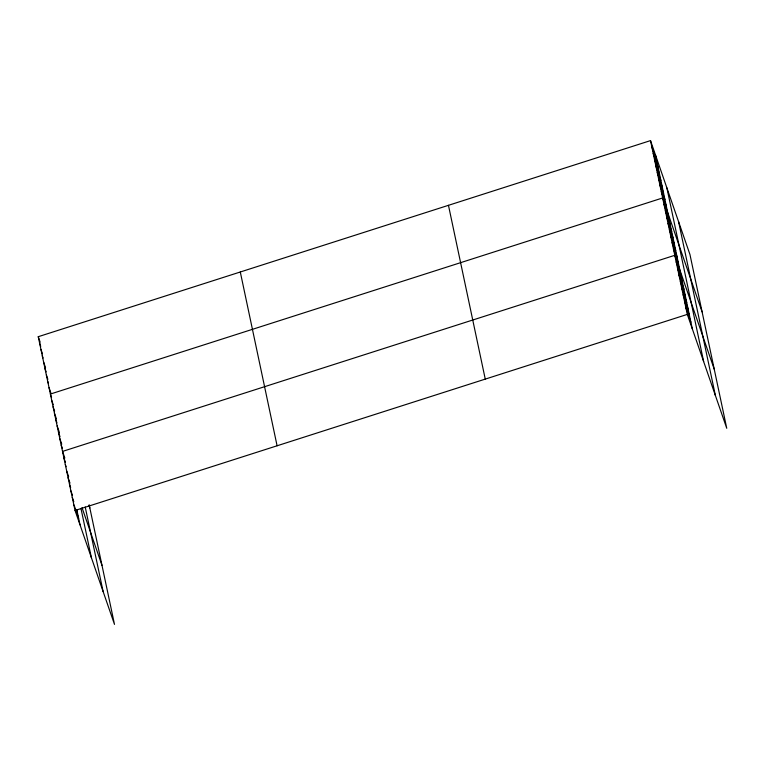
<?xml version="1.0" encoding="UTF-8"?>
<svg xmlns="http://www.w3.org/2000/svg" width="765" height="765" viewBox="0 0 765 765"><rect width="100%" height="100%" fill="white"/><g stroke="black" fill="none" stroke-linecap="round" stroke-linejoin="round"><path stroke-width="1.15" d="M89.161 504.766L114.492 624.393L75.047 510.494L38.25 336.705L650.508 140.607L689.953 254.506L726.75 428.295L687.305 314.396L650.508 140.607M75.047 510.494L687.305 314.396M651.856 146.976L656.819 161.31M653.205 153.354L658.168 167.678M654.553 159.722L659.516 174.047M655.911 166.101L660.864 180.425M657.259 172.469L662.213 186.794M658.608 178.838L663.571 193.172M659.956 185.216L664.919 199.541M661.304 191.585L666.267 205.909M702.098 311.862L662.653 197.953L50.394 394.051L51.542 397.36M664.001 204.332L668.964 218.656M665.349 210.7L670.312 225.025M666.698 217.078L671.66 231.403M668.046 223.447L673.009 237.772M669.404 229.816L674.357 244.15M670.752 236.194L675.705 250.518M672.1 242.562L677.063 256.887M673.449 248.931L678.412 263.265M714.242 369.208L674.797 255.309L62.539 451.407L64.824 458.015M676.183 261.869L681.146 276.203M677.58 268.439L682.543 282.763M678.966 275.008L683.929 289.333M680.362 281.568L685.316 295.892M681.749 288.137L686.712 302.462M683.135 294.697L688.098 309.031M684.532 301.267L689.485 315.591M685.918 307.826L690.881 322.161M38.25 336.705L40.163 342.213M39.598 343.074L40.746 346.382M40.947 349.452L42.477 353.86M42.295 355.821L43.06 358.03M43.643 362.189L45.556 367.707M45.001 368.567L46.139 371.876M46.349 374.936L47.87 379.344M47.698 381.314L48.463 383.514M49.046 387.683L50.949 393.191M89.075 505.761L89.84 507.95M51.743 400.43L53.273 404.838M53.091 406.798L54.621 411.207M54.439 413.167L56.352 418.685M55.788 419.545L56.935 422.854M57.136 425.914L59.431 432.531M58.494 432.292L60.014 436.7M59.842 438.661L61.745 444.169M61.19 445.029L62.338 448.338M82.008 507.616L101.975 565.306M63.925 457.967L65.455 462.376M65.321 464.537L66.077 466.736M66.708 471.097L68.621 476.614M68.095 477.666L70.007 483.174M69.491 484.235L70.638 487.534M70.877 490.795L72.407 495.204M72.273 497.365L73.794 501.773M76.471 509.49L77.227 511.689M74.042 505.034L78.623 518.259M678.574 221.649L715.371 395.438M666.851 187.788L703.647 361.577M655.471 154.932L692.268 328.721M448.462 205.316L485.259 379.105M240.296 271.996L277.093 445.785M85.202 506.956L103.112 591.536M80.966 508.438L91.389 557.675M76.768 509.5L80.009 524.819"/></g></svg>
